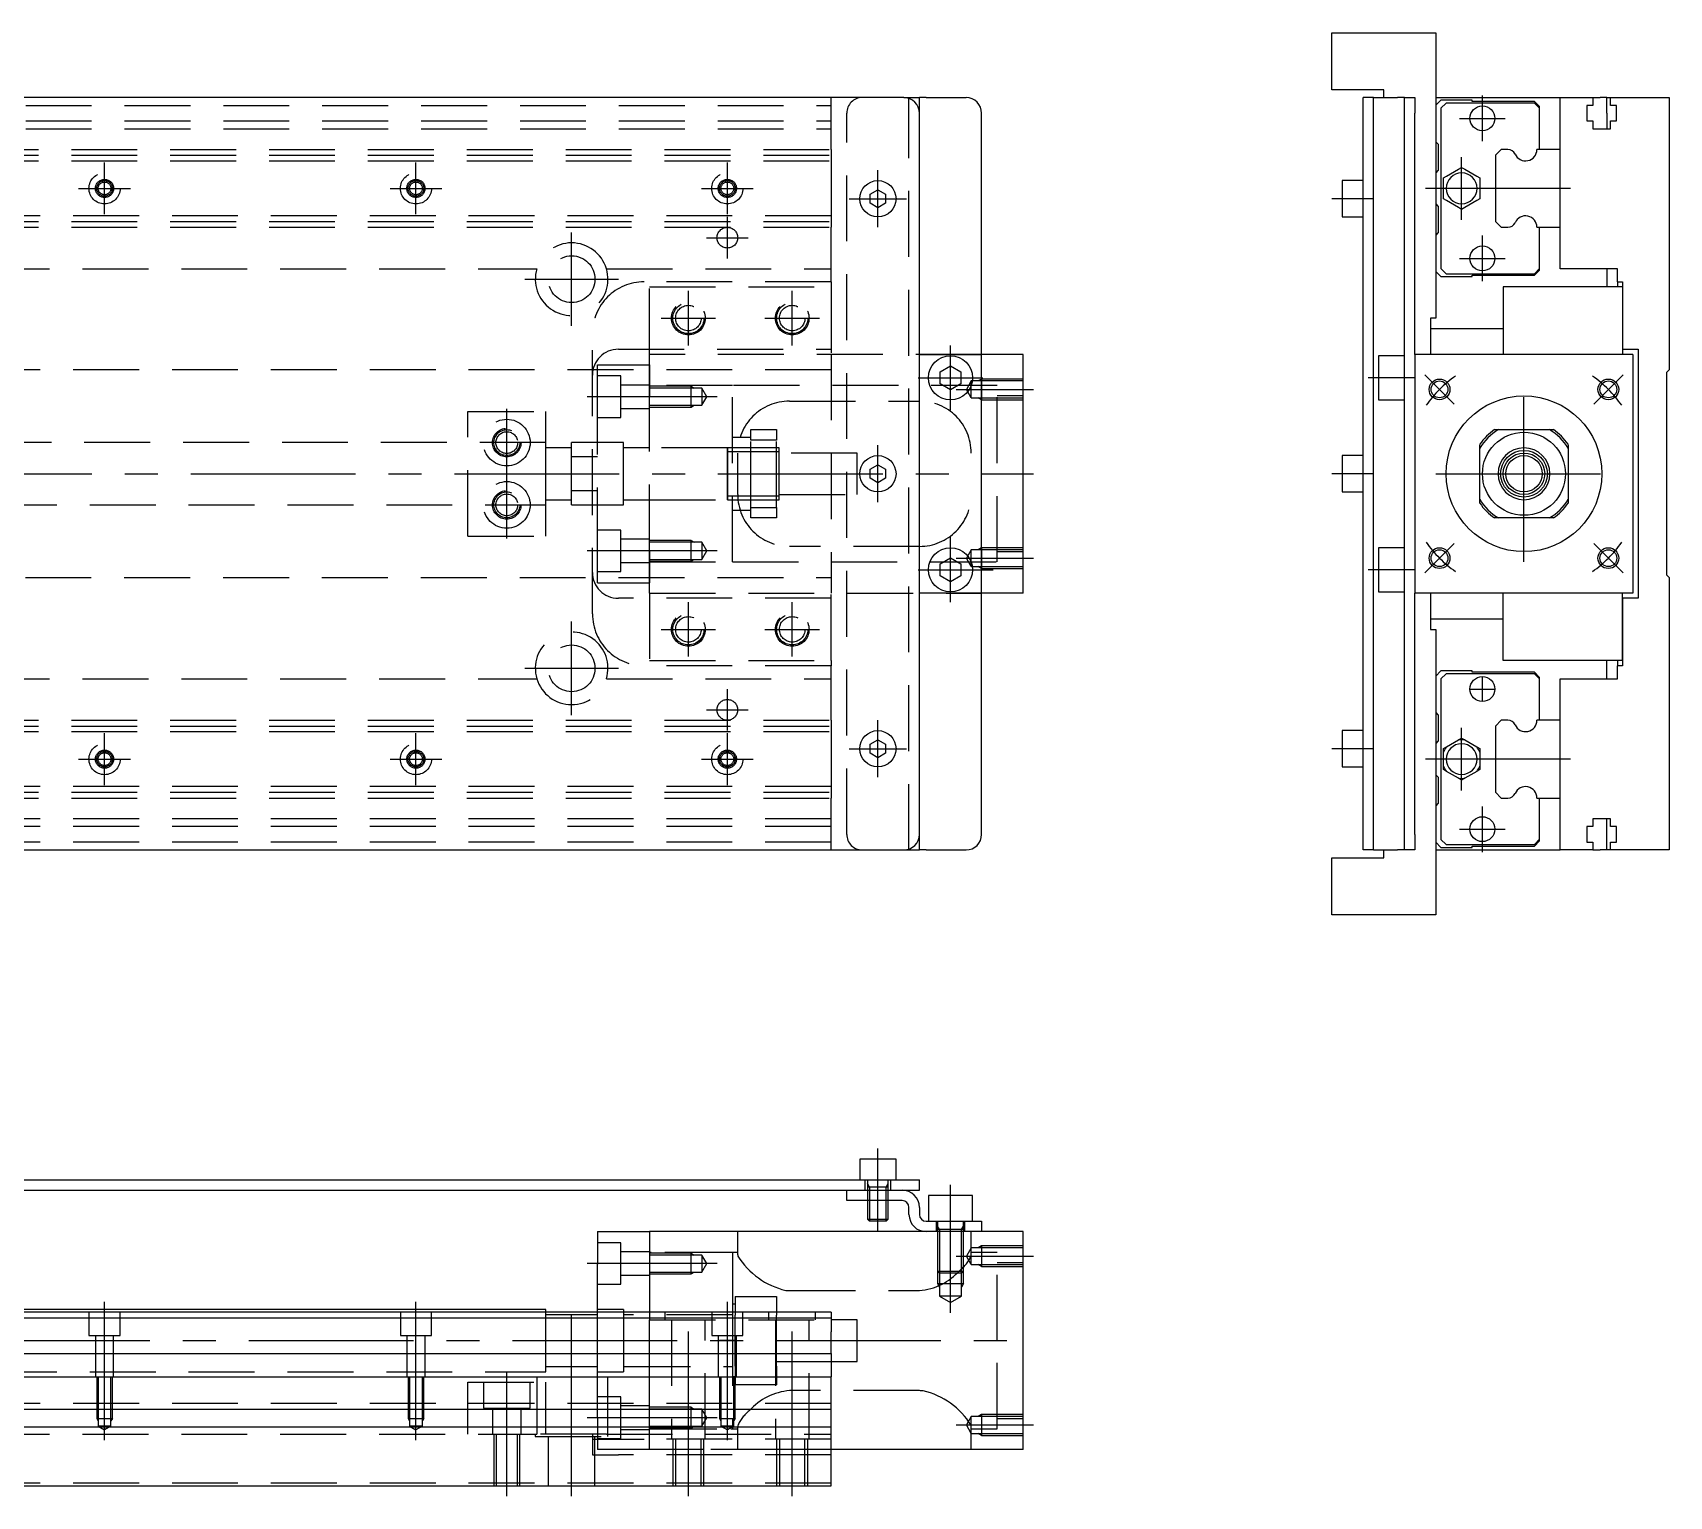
# Model space of a CAD drawing. Extents: x -94 to 621, y -24 to 282.
# Drawn here: x 306.2 to 621.5, y -2 to 280.1 of the extents above; entities that cross this region are included whole.
import ezdxf

# ---------------------------------------------------------------- set-up
doc = ezdxf.new("R2010")
doc.units = 0
doc.linetypes.add('CENTER', pattern=[50.8, 31.75, -6.35, 6.35, -6.35])
doc.linetypes.add('DASHED', pattern=[19.05, 12.7, -6.35])
doc.layers.get('0').update_dxf_attribs({"linetype": 'CONTINUOUS'})
doc.layers.add('CENTER', color=1, linetype='CENTER')

msp = doc.modelspace()

# ---------------------------------------------------------------- linework, layer by layer
at = {"color": 7, "linetype": 'CONTINUOUS'}
for p, q in [((556.49, 269.07), (556.49, 280.07)), ((556.49, 280.07), (576.49, 280.07)), ((576.49, 280.07), (576.49, 225.07)), ((566.5, 269.07), (556.49, 269.07)), ((566.5, 267.57), (566.5, 269.07)), ((474, 267.57), (-14, 267.57)), ((474, 267.57), (477, 267.57)), ((477, 264.57), (477, 267.57)), ((478.33, 267.57), (477, 267.57)), ((478.33, 267.57), (486, 267.57)), ((562.49, 264.57), (562.49, 267.57)), ((564.49, 267.57), (562.49, 267.57)), ((564.49, 264.57), (564.49, 267.57)), ((564.49, 267.57), (567.83, 267.57)), ((567.83, 267.57), (569.16, 267.57)), ((570.5, 267.57), (569.16, 267.57)), ((570.5, 264.57), (570.5, 267.57)), ((570.5, 267.57), (572.5, 267.57)), ((572.5, 267.57), (572.5, 264.57)), ((577.48, 267.07), (576.49, 266.08)), ((576.49, 267.57), (600.49, 267.57)), ((583.49, 267.07), (577.48, 267.07)), ((578.48, 266.52), (577.49, 265.53)), ((577.49, 265.53), (577.49, 234.61)), ((595.5, 266.52), (578.48, 266.52)), ((583.49, 266.82), (583.49, 267.07)), ((595.5, 266.82), (583.49, 266.82)), ((596.49, 265.82), (595.5, 266.82)), ((596.49, 265.52), (595.5, 266.52)), ((596.49, 265.52), (596.49, 265.82)), ((596.49, 257.57), (596.49, 265.52)), ((600.49, 257.57), (600.49, 267.57)), ((600.49, 267.57), (606.79, 267.57)), ((605.64, 266.07), (605.64, 263.07)), ((606.79, 266.07), (605.64, 266.07)), ((606.79, 267.57), (608.16, 267.57)), ((606.79, 267.57), (606.79, 266.07)), ((609.49, 267.57), (608.16, 267.57)), ((609.49, 264.57), (609.49, 267.57)), ((609.49, 267.57), (610.19, 267.57)), ((610.19, 266.07), (610.19, 267.57)), ((610.19, 267.57), (621.49, 267.57)), ((611.34, 266.07), (610.19, 266.07)), ((611.34, 263.07), (611.34, 266.07)), ((621.49, 267.57), (621.49, 215.07)), ((477, 125.57), (477, 264.57)), ((489, 125.57), (489, 264.57)), ((562.49, 125.57), (562.49, 264.57)), ((564.49, 125.57), (564.49, 264.57)), ((570.5, 125.57), (570.5, 264.57)), ((572.5, 218.07), (572.5, 264.57)), ((605.64, 263.07), (606.79, 263.07)), ((606.79, 263.07), (606.79, 261.57)), ((609.49, 264.57), (609.49, 261.57)), ((610.19, 263.07), (611.34, 263.07)), ((610.19, 261.57), (610.19, 263.07)), ((576.49, 259.07), (576.99, 258.57)), ((606.79, 261.57), (610.19, 261.57)), ((576.99, 258.57), (576.99, 253.57)), ((589.12, 257.57), (587.99, 256.45)), ((587.99, 256.45), (587.99, 243.69)), ((590.41, 257.57), (589.12, 257.57)), ((600.49, 257.57), (595.99, 257.57)), ((600.49, 242.57), (600.49, 257.57)), ((600.49, 242.57), (600.49, 257.57)), ((576.99, 253.57), (576.49, 253.07)), ((578, 252.09), (578.59, 252.43)), ((578.59, 252.43), (580.9, 253.76)), ((580.9, 253.76), (581.49, 254.11)), ((581.49, 254.11), (582.09, 253.76)), ((582.09, 253.76), (584.4, 252.43)), ((584.4, 252.43), (584.99, 252.09)), ((467.5, 248.94), (469, 249.8)), ((469, 249.8), (470.5, 248.94)), ((562.49, 251.57), (558.49, 251.57)), ((558.49, 251.57), (558.49, 248.07)), ((578, 251.41), (578, 252.09)), ((578, 248.73), (578, 251.41)), ((584.99, 252.09), (584.99, 251.41)), ((584.99, 251.41), (584.99, 248.73)), ((467.5, 247.2), (467.5, 248.94)), ((469, 246.34), (467.5, 247.2)), ((470.5, 247.2), (469, 246.34)), ((470.5, 248.94), (470.5, 247.2)), ((558.49, 248.07), (558.49, 244.57)), ((576.49, 247.07), (576.99, 246.57)), ((576.99, 246.57), (576.99, 241.57)), ((578, 248.05), (578, 248.73)), ((578.59, 247.71), (578, 248.05)), ((580.9, 246.38), (578.59, 247.71)), ((581.49, 246.03), (580.9, 246.38)), ((582.09, 246.38), (581.49, 246.03)), ((584.4, 247.71), (582.09, 246.38)), ((584.99, 248.05), (584.4, 247.71)), ((584.99, 248.73), (584.99, 248.05)), ((558.49, 244.57), (562.49, 244.57)), ((587.99, 243.69), (589.12, 242.57)), ((576.99, 241.57), (576.49, 241.07)), ((589.12, 242.57), (590.41, 242.57)), ((595.99, 242.57), (600.49, 242.57)), ((596.49, 234.62), (596.49, 242.57)), ((600.49, 234.57), (600.49, 242.57)), ((576.49, 234.06), (577.48, 233.07)), ((577.49, 234.61), (578.48, 233.62)), ((578.48, 233.62), (595.5, 233.62)), ((595.5, 233.62), (596.49, 234.62)), ((595.5, 233.32), (596.49, 234.32)), ((596.49, 234.32), (596.49, 234.62)), ((611.49, 234.57), (600.49, 234.57)), ((609.49, 234.57), (609.49, 231.07)), ((611.49, 232.07), (611.49, 234.57)), ((577.48, 233.07), (583.49, 233.07)), ((583.49, 233.32), (595.5, 233.32)), ((583.49, 233.07), (583.49, 233.32)), ((589.5, 231.07), (589.5, 218.07)), ((612.49, 231.07), (589.5, 231.07)), ((611.49, 232.07), (611.49, 231.07)), ((611.49, 232.07), (612.49, 232.07)), ((612.49, 232.07), (612.49, 231.07)), ((612.49, 231.07), (612.49, 219.07)), ((612.49, 231.07), (612.49, 219.07)), ((575.5, 225.07), (575.5, 218.07)), ((576.49, 225.07), (575.5, 225.07)), ((575.5, 223.07), (589.5, 223.07)), ((497, 218.07), (489, 218.07)), ((497, 172.07), (497, 218.07)), ((565.5, 217.82), (565.5, 213.57)), ((570.5, 217.82), (565.5, 217.82)), ((614.5, 218.07), (572.5, 218.07)), ((572.5, 218.07), (572.5, 172.07)), ((612.49, 219.07), (615.49, 219.07)), ((612.49, 219.07), (612.49, 218.07)), ((614.5, 218.07), (614.5, 172.07)), ((615.49, 219.07), (615.49, 171.07)), ((481, 214.72), (483, 215.88)), ((481, 212.42), (481, 214.72)), ((483, 215.88), (485, 214.72)), ((485, 214.72), (485, 212.42)), ((620.99, 214.57), (621.49, 215.07)), ((620.99, 214.57), (620.99, 175.57)), ((483, 211.26), (481, 212.42)), ((485, 212.42), (483, 211.26)), ((565.5, 213.57), (565.5, 209.32)), ((565.5, 209.32), (570.5, 209.32)), ((587.82, 203.57), (588.58, 203.57)), ((588.58, 203.57), (598.41, 203.57)), ((598.41, 203.57), (599.17, 203.57)), ((585, 199.98), (585, 200.74)), ((585, 190.16), (585, 199.98)), ((602, 200.74), (602, 199.98)), ((602, 199.98), (602, 190.16)), ((467.5, 195.94), (469, 196.8)), ((467.5, 194.2), (467.5, 195.94)), ((469, 196.8), (470.5, 195.94)), ((470.5, 195.94), (470.5, 194.2)), ((558.49, 198.57), (558.49, 195.07)), ((562.49, 198.57), (558.49, 198.57)), ((469, 193.34), (467.5, 194.2)), ((470.5, 194.2), (469, 193.34)), ((558.49, 195.07), (558.49, 191.57)), ((558.49, 191.57), (562.49, 191.57)), ((585, 189.4), (585, 190.16)), ((602, 190.16), (602, 189.4)), ((588.58, 186.57), (587.82, 186.57)), ((598.41, 186.57), (588.58, 186.57)), ((599.17, 186.57), (598.41, 186.57)), ((565.5, 180.82), (565.5, 176.57)), ((570.5, 180.82), (565.5, 180.82)), ((481, 177.72), (483, 178.88)), ((481, 175.42), (481, 177.72)), ((483, 178.88), (485, 177.72)), ((485, 177.72), (485, 175.42)), ((483, 174.26), (481, 175.42)), ((485, 175.42), (483, 174.26)), ((565.5, 176.57), (565.5, 172.32)), ((621.49, 175.07), (620.99, 175.57)), ((621.49, 175.07), (621.49, 122.57)), ((497, 172.07), (489, 172.07)), ((565.5, 172.32), (570.5, 172.32)), ((614.5, 172.07), (572.5, 172.07)), ((572.5, 125.57), (572.5, 172.07)), ((575.5, 172.07), (575.5, 165.07)), ((589.5, 159.07), (589.5, 172.07)), ((612.49, 171.07), (612.49, 159.07)), ((615.49, 171.07), (612.49, 171.07)), ((612.49, 171.07), (612.49, 172.07)), ((612.49, 159.07), (612.49, 171.07)), ((589.5, 167.07), (575.5, 167.07)), ((575.5, 165.07), (576.49, 165.07)), ((576.49, 165.07), (576.49, 110.07)), ((612.49, 159.07), (589.5, 159.07)), ((609.49, 155.57), (609.49, 159.07)), ((611.49, 159.07), (611.49, 158.07)), ((612.49, 158.07), (611.49, 158.07)), ((611.49, 155.57), (611.49, 158.07)), ((612.49, 159.07), (612.49, 158.07)), ((577.48, 157.07), (576.49, 156.08)), ((583.49, 157.07), (577.48, 157.07)), ((578.48, 156.52), (577.49, 155.53)), ((577.49, 155.53), (577.49, 124.61)), ((595.5, 156.52), (578.48, 156.52)), ((583.49, 156.82), (583.49, 157.07)), ((595.5, 156.82), (583.49, 156.82)), ((596.49, 155.82), (595.5, 156.82)), ((596.49, 155.52), (595.5, 156.52)), ((596.49, 155.52), (596.49, 155.82)), ((596.49, 147.57), (596.49, 155.52)), ((600.49, 155.57), (611.49, 155.57)), ((600.49, 147.57), (600.49, 155.57)), ((576.49, 149.07), (576.99, 148.57)), ((576.99, 148.57), (576.99, 143.57)), ((558.49, 145.57), (558.49, 142.07)), ((562.49, 145.57), (558.49, 145.57)), ((589.12, 147.57), (587.99, 146.45)), ((587.99, 146.45), (587.99, 133.69)), ((590.41, 147.57), (589.12, 147.57)), ((600.49, 147.57), (595.99, 147.57)), ((600.49, 132.57), (600.49, 147.57)), ((600.49, 132.57), (600.49, 147.57)), ((467.5, 142.94), (469, 143.8)), ((467.5, 141.2), (467.5, 142.94)), ((469, 143.8), (470.5, 142.94)), ((470.5, 142.94), (470.5, 141.2)), ((558.49, 142.07), (558.49, 138.57)), ((576.99, 143.57), (576.49, 143.07)), ((578, 142.09), (578.59, 142.43)), ((578, 141.41), (578, 142.09)), ((578.59, 142.43), (580.9, 143.76)), ((580.9, 143.76), (581.49, 144.11)), ((581.49, 144.11), (582.09, 143.76)), ((582.09, 143.76), (584.4, 142.43)), ((584.4, 142.43), (584.99, 142.09)), ((584.99, 142.09), (584.99, 141.41)), ((469, 140.34), (467.5, 141.2)), ((470.5, 141.2), (469, 140.34)), ((578, 138.73), (578, 141.41)), ((584.99, 141.41), (584.99, 138.73)), ((558.49, 138.57), (562.49, 138.57)), ((576.49, 137.07), (576.99, 136.57)), ((576.99, 136.57), (576.99, 131.57)), ((578, 138.05), (578, 138.73)), ((578.59, 137.71), (578, 138.05)), ((580.9, 136.38), (578.59, 137.71)), ((581.49, 136.03), (580.9, 136.38)), ((582.09, 136.38), (581.49, 136.03)), ((584.4, 137.71), (582.09, 136.38)), ((584.99, 138.05), (584.4, 137.71)), ((584.99, 138.73), (584.99, 138.05)), ((587.99, 133.69), (589.12, 132.57)), ((589.12, 132.57), (590.41, 132.57)), ((595.99, 132.57), (600.49, 132.57)), ((596.49, 124.62), (596.49, 132.57)), ((600.49, 122.57), (600.49, 132.57)), ((576.99, 131.57), (576.49, 131.07)), ((605.64, 127.07), (605.64, 124.07)), ((606.79, 127.07), (605.64, 127.07)), ((610.19, 128.57), (606.79, 128.57)), ((606.79, 128.57), (606.79, 127.07)), ((609.49, 125.57), (609.49, 128.57)), ((610.19, 127.07), (610.19, 128.57)), ((611.34, 127.07), (610.19, 127.07)), ((611.34, 124.07), (611.34, 127.07)), ((477, 122.57), (477, 125.57)), ((562.49, 122.57), (562.49, 125.57)), ((564.49, 122.57), (564.49, 125.57)), ((570.5, 122.57), (570.5, 125.57)), ((572.5, 125.57), (572.5, 122.57)), ((576.49, 124.06), (577.48, 123.07)), ((577.48, 123.07), (583.49, 123.07)), ((577.49, 124.61), (578.48, 123.62)), ((578.48, 123.62), (595.5, 123.62)), ((583.49, 123.32), (595.5, 123.32)), ((583.49, 123.07), (583.49, 123.32)), ((595.5, 123.62), (596.49, 124.62)), ((595.5, 123.32), (596.49, 124.32)), ((596.49, 124.32), (596.49, 124.62)), ((605.64, 124.07), (606.79, 124.07)), ((606.79, 124.07), (606.79, 122.57)), ((609.49, 122.57), (609.49, 125.57)), ((610.19, 124.07), (611.34, 124.07)), ((610.19, 122.57), (610.19, 124.07)), ((-14, 122.57), (474, 122.57)), ((474, 122.57), (477, 122.57)), ((478.33, 122.57), (477, 122.57)), ((478.33, 122.57), (486, 122.57)), ((556.49, 110.07), (556.49, 121.07)), ((556.49, 121.07), (566.5, 121.07)), ((564.49, 122.57), (562.49, 122.57)), ((564.49, 122.57), (567.83, 122.57)), ((566.5, 121.07), (566.5, 122.57)), ((567.83, 122.57), (569.16, 122.57)), ((570.5, 122.57), (569.16, 122.57)), ((572.5, 122.57), (570.5, 122.57)), ((576.49, 122.57), (600.49, 122.57)), ((606.79, 122.57), (600.49, 122.57)), ((606.79, 122.57), (608.16, 122.57)), ((609.49, 122.57), (608.16, 122.57)), ((610.19, 122.57), (609.49, 122.57)), ((621.49, 122.57), (610.19, 122.57)), ((576.49, 110.07), (556.49, 110.07)), ((472.5, 63), (465.5, 63)), ((465.5, 63), (465.5, 59)), ((472.5, 59), (472.5, 63)), ((280, 59), (474, 59)), ((280, 57), (466, 57)), ((463, 55), (463, 57)), ((466, 57), (473.67, 57)), ((466, 57), (473.67, 57)), ((473.67, 57), (474, 57)), ((474, 59), (477, 59)), ((474, 57), (477, 57)), ((477, 57), (477, 59)), ((466, 55), (463, 55)), ((473.67, 55), (466, 55)), ((467, 55), (467, 51.38)), ((471, 51.38), (471, 55)), ((475, 52.33), (475, 53.67)), ((477, 53.67), (477, 52.33)), ((487.25, 56), (478.75, 56)), ((478.75, 56), (478.75, 51)), ((487.25, 51), (487.25, 56)), ((467, 51.38), (471, 51.38)), ((467.38, 51), (467, 51.38)), ((470.62, 51), (467.38, 51)), ((470.62, 51), (471, 51.38)), ((478.33, 51), (486, 51)), ((486, 51), (489, 51)), ((489, 51), (489, 49)), ((415, 49), (415, 42.75)), ((415, 49), (415.34, 49)), ((415.34, 49), (424.66, 49)), ((424.66, 49), (425, 49)), ((425, 49), (425, 33.5)), ((478.33, 49), (425, 49)), ((486, 49), (478.33, 49)), ((489, 49), (486, 49)), ((497, 49), (489, 49)), ((497, 7), (497, 49)), ((415, 33.5), (415, 42.75)), ((405, 34), (275.5, 34)), ((460, 33.5), (275.5, 33.5)), ((275.5, 32.38), (460, 32.38)), ((405, 33.5), (405, 34)), ((460, 33.5), (460, 32.38)), ((460, 32.38), (460, 31.09)), ((460, 31.09), (460, 29.72)), ((460, 25.51), (460, 29.72)), ((275.5, 25.51), (460, 25.51)), ((460, 25.51), (460, 21)), ((0, 21), (460, 21)), ((460, 14.7), (460, 21)), ((460, 14.7), (0, 14.7)), ((460, 11.3), (460, 14.7)), ((460, 11.3), (0, 11.3)), ((460, 0), (460, 11.3)), ((497, 7), (460, 7)), ((0, 0), (460, 0))]:
    msp.add_line(p, q, dxfattribs=at)
at = {"color": 3, "linetype": 'DASHED'}
for p, q in [((0, 266.07), (460, 266.07)), ((460, 257.57), (460, 267.57)), ((475, 122.57), (475, 267.57)), ((0, 263.07), (460, 263.07)), ((463, 125.57), (463, 264.57)), ((0, 261.57), (460, 261.57)), ((275.5, 257.57), (460, 257.57)), ((275.5, 256.45), (460, 256.45)), ((460, 257.57), (460, 256.45)), ((460, 256.45), (460, 243.69)), ((275.5, 255.37), (460, 255.37)), ((460, 244.77), (275.5, 244.77)), ((275.5, 243.69), (460, 243.69)), ((460, 243.69), (460, 242.57)), ((275.5, 242.57), (460, 242.57)), ((460, 234.57), (460, 242.57)), ((296.71, 234.57), (403.29, 234.57)), ((416.71, 234.57), (460, 234.57)), ((460, 232.07), (460, 234.57)), ((460, 232.07), (424, 232.07)), ((425, 218.07), (425, 231.07)), ((425, 231.07), (460, 231.07)), ((460, 232.07), (460, 231.07)), ((460, 231.07), (460, 218.07)), ((414, 168.07), (414, 222.07)), ((419, 219.07), (460, 219.07)), ((425, 209.82), (425, 218.07)), ((489, 218.07), (425, 218.07)), ((460, 218.07), (460, 172.07)), ((477, 218.07), (489, 218.07)), ((460, 215.07), (76.14, 215.07)), ((415, 210.4), (415, 216.07)), ((415, 216.07), (425, 216.07)), ((425, 216.07), (425, 209.82)), ((419.5, 213.92), (415, 213.92)), ((419.5, 205.92), (419.5, 213.92)), ((425, 212.17), (419.5, 212.17)), ((441, 212.07), (425, 212.07)), ((431.15, 211.92), (425, 211.92)), ((431.15, 211.92), (425, 211.92)), ((431.5, 211.57), (425, 211.57)), ((433, 211.92), (431.15, 211.92)), ((433, 211.57), (431.5, 211.57)), ((433, 207.92), (433, 211.92)), ((433, 211.92), (433.61, 211.57)), ((435.1, 211.57), (433, 211.57)), ((435.1, 211.57), (435.1, 209.92)), ((436.05, 209.92), (435.1, 211.57)), ((492, 212.07), (441, 212.07)), ((441, 178.07), (441, 212.07)), ((487, 212.95), (486.06, 211.33)), ((487, 209.71), (486.06, 211.33)), ((489, 212.95), (487, 212.95)), ((487, 209.71), (487, 212.95)), ((489, 213.33), (488.34, 212.95)), ((489, 213.33), (489, 209.33)), ((497, 213.33), (489, 213.33)), ((489, 213.33), (489, 209.33)), ((497, 212.95), (489, 212.95)), ((492, 178.07), (492, 212.07)), ((415, 179.74), (415, 210.4)), ((425, 180.32), (425, 209.82)), ((425, 180.32), (425, 209.82)), ((425, 208.27), (431.5, 208.27)), ((431.5, 208.27), (433, 208.27)), ((433, 208.27), (435.1, 208.27)), ((433, 207.92), (433.61, 208.27)), ((435.1, 209.92), (435.1, 208.27)), ((435.1, 208.27), (436.05, 209.92)), ((452, 209.07), (477, 209.07)), ((487, 209.71), (489, 209.71)), ((489, 209.33), (488.34, 209.71)), ((489, 209.71), (497, 209.71)), ((489, 209.33), (497, 209.33)), ((497, 210.07), (492, 210.07)), ((390, 207.07), (405, 207.07)), ((390, 183.07), (390, 207.07)), ((405, 201.07), (405, 207.07)), ((415, 205.92), (419.5, 205.92)), ((419.5, 207.67), (425, 207.67)), ((425, 207.92), (431.15, 207.92)), ((425, 207.92), (431.15, 207.92)), ((431.15, 207.92), (433, 207.92)), ((442.46, 202.07), (441, 202.07)), ((444.5, 202.07), (442.46, 202.07)), ((444.5, 203.57), (449.5, 203.57)), ((444.5, 201.57), (444.5, 203.57)), ((449.5, 203.57), (449.5, 201.57)), ((405, 201.07), (260, 201.07)), ((405, 195.07), (405, 201.07)), ((410, 200.07), (405, 200.07)), ((410, 198.39), (410, 201.07)), ((420, 201.07), (410, 201.07)), ((420, 195.07), (420, 201.07)), ((425, 200.07), (420, 200.07)), ((440.01, 200.07), (425, 200.07)), ((441, 200.07), (440, 200.07)), ((440, 190.07), (440, 200.07)), ((440, 200.07), (440, 199.51)), ((440, 199.51), (440, 200.07)), ((440, 199.32), (440, 200.07)), ((440, 199.51), (440, 190.63)), ((441, 199.32), (440, 199.32)), ((440, 199.32), (440, 190.82)), ((442.05, 200.07), (441, 200.07)), ((442, 199.32), (441, 199.32)), ((444.5, 199.32), (442, 199.32)), ((442, 191.07), (442, 199.07)), ((444.5, 200.07), (442.05, 200.07)), ((449.5, 201.57), (444.5, 201.57)), ((444.5, 188.57), (444.5, 201.57)), ((449.5, 200.07), (444.5, 200.07)), ((449.5, 199.32), (444.5, 199.32)), ((449.5, 188.57), (449.5, 201.57)), ((450, 200.07), (449.5, 200.07)), ((450, 199.32), (449.5, 199.32)), ((450, 195.07), (450, 200.07)), ((465, 199.07), (450, 199.07)), ((465, 195.07), (465, 199.07)), ((410, 195.07), (410, 198.39)), ((410, 198.39), (415, 198.39)), ((405, 189.07), (405, 195.07)), ((410, 191.75), (410, 195.07)), ((420, 189.07), (420, 195.07)), ((450, 190.07), (450, 195.07)), ((465, 191.07), (465, 195.07)), ((405, 190.07), (410, 190.07)), ((410, 189.07), (410, 191.75)), ((415, 191.75), (410, 191.75)), ((420, 190.07), (425, 190.07)), ((425, 190.07), (440.01, 190.07)), ((440, 190.82), (441, 190.82)), ((440, 190.07), (440, 190.82)), ((440, 190.63), (440, 190.07)), ((440, 190.07), (440, 190.63)), ((440, 190.07), (441, 190.07)), ((441, 190.82), (442, 190.82)), ((441, 190.07), (442.05, 190.07)), ((442, 190.82), (444.5, 190.82)), ((442.05, 190.07), (444.5, 190.07)), ((444.5, 190.82), (449.5, 190.82)), ((444.5, 190.07), (449.5, 190.07)), ((449.5, 190.82), (450, 190.82)), ((449.5, 190.07), (450, 190.07)), ((450, 191.07), (465, 191.07)), ((260, 189.07), (405, 189.07)), ((405, 183.07), (405, 189.07)), ((410, 189.07), (420, 189.07)), ((441, 188.07), (442.46, 188.07)), ((442.46, 188.07), (444.5, 188.07)), ((444.5, 188.57), (449.5, 188.57)), ((444.5, 186.57), (444.5, 188.57)), ((449.5, 186.57), (444.5, 186.57)), ((449.5, 188.57), (449.5, 186.57)), ((390, 183.07), (405, 183.07)), ((419.5, 184.22), (415, 184.22)), ((419.5, 176.22), (419.5, 184.22)), ((425, 182.47), (419.5, 182.47)), ((431.15, 182.22), (425, 182.22)), ((431.15, 182.22), (425, 182.22)), ((431.5, 181.87), (425, 181.87)), ((425, 172.07), (425, 180.32)), ((425, 180.32), (425, 174.07)), ((433, 182.22), (431.15, 182.22)), ((433, 181.87), (431.5, 181.87)), ((433, 178.22), (433, 182.22)), ((433, 182.22), (433.61, 181.87)), ((435.1, 181.87), (433, 181.87)), ((435.1, 181.87), (435.1, 180.22)), ((436.05, 180.22), (435.1, 181.87)), ((435.1, 180.22), (435.1, 178.57)), ((435.1, 178.57), (436.05, 180.22)), ((477, 181.07), (452, 181.07)), ((487, 180.43), (486.06, 178.81)), ((489, 180.43), (487, 180.43)), ((487, 177.19), (487, 180.43)), ((489, 180.81), (488.34, 180.43)), ((489, 180.81), (489, 176.81)), ((497, 180.81), (489, 180.81)), ((489, 180.81), (489, 176.81)), ((497, 180.43), (489, 180.43)), ((492, 180.07), (497, 180.07)), ((415, 174.07), (415, 179.74)), ((419.5, 177.97), (425, 177.97)), ((425, 178.57), (431.5, 178.57)), ((425, 178.22), (431.15, 178.22)), ((425, 178.22), (431.15, 178.22)), ((425, 178.07), (441, 178.07)), ((431.15, 178.22), (433, 178.22)), ((431.5, 178.57), (433, 178.57)), ((433, 178.57), (435.1, 178.57)), ((433, 178.22), (433.61, 178.57)), ((441, 178.07), (492, 178.07)), ((487, 177.19), (486.06, 178.81)), ((487, 177.19), (489, 177.19)), ((489, 176.81), (488.34, 177.19)), ((489, 177.19), (497, 177.19)), ((489, 176.81), (497, 176.81)), ((76.14, 175.07), (460, 175.07)), ((415, 176.22), (419.5, 176.22)), ((415, 174.07), (425, 174.07)), ((460, 171.07), (419, 171.07)), ((425, 172.07), (425, 159.07)), ((425, 172.07), (489, 172.07)), ((460, 159.07), (460, 172.07)), ((489, 172.07), (477, 172.07)), ((460, 158.07), (424, 158.07)), ((425, 159.07), (460, 159.07)), ((460, 159.07), (460, 158.07)), ((460, 155.57), (460, 158.07)), ((296.71, 155.57), (403.29, 155.57)), ((416.71, 155.57), (460, 155.57)), ((460, 147.57), (460, 155.57)), ((275.5, 147.57), (460, 147.57)), ((275.5, 146.45), (460, 146.45)), ((275.5, 145.37), (460, 145.37)), ((460, 147.57), (460, 146.45)), ((460, 146.45), (460, 133.69)), ((460, 134.77), (275.5, 134.77)), ((275.5, 133.69), (460, 133.69)), ((275.5, 132.57), (460, 132.57)), ((460, 133.69), (460, 132.57)), ((460, 122.57), (460, 132.57)), ((460, 128.57), (0, 128.57)), ((460, 127.07), (0, 127.07)), ((460, 124.07), (0, 124.07)), ((466.5, 59), (466.5, 57)), ((467, 59), (467, 57.6)), ((467.38, 57.6), (467, 58.26)), ((471, 57.6), (467, 57.6)), ((471, 57.6), (467, 57.6)), ((469, 57.6), (467, 57.6)), ((467, 57.6), (467, 57.6)), ((467, 57.6), (467, 57)), ((467, 57.6), (467, 57.59)), ((467, 57), (467, 55)), ((467, 57), (467, 55)), ((467.38, 57.6), (467.38, 57)), ((467.38, 57), (467.38, 55)), ((470.62, 57.6), (471, 58.26)), ((470.62, 57), (470.62, 57.6)), ((470.62, 55), (470.62, 57)), ((471, 57.6), (471, 59)), ((471, 57), (471, 57.6)), ((471, 57.6), (471, 57.6)), ((471, 57.59), (471, 57.6)), ((471, 55), (471, 57)), ((471, 55), (471, 57)), ((471.5, 57), (471.5, 59)), ((480.25, 51), (480.25, 49)), ((480.5, 51), (480.5, 49.4)), ((485.5, 49.4), (485.5, 51)), ((485.75, 49), (485.75, 51)), ((442, 44.52), (442, 49)), ((480.9, 49.4), (480.5, 50.09)), ((483, 49.4), (480.5, 49.4)), ((485.5, 49.4), (480.5, 49.4)), ((485.5, 49.4), (480.5, 49.4)), ((480.5, 49.4), (480.5, 49)), ((480.5, 49.4), (480.5, 49.4)), ((480.5, 49.4), (480.5, 49.39)), ((480.5, 49), (480.5, 39)), ((480.9, 49.4), (480.9, 49)), ((480.9, 49), (480.9, 41)), ((485.1, 49.4), (485.5, 50.09)), ((485.1, 49), (485.1, 49.4)), ((485.1, 41), (485.1, 49)), ((485.5, 49.4), (485.5, 49.4)), ((485.5, 49.39), (485.5, 49.4)), ((485.5, 49.4), (485.5, 49.4)), ((485.5, 49), (485.5, 49.4)), ((485.5, 49.39), (485.5, 49.4)), ((485.5, 41.4), (485.5, 49)), ((487, 45.88), (487, 49)), ((419.5, 46.85), (415, 46.85)), ((419.5, 38.85), (419.5, 46.85)), ((425, 45.1), (419.5, 45.1)), ((425.3, 45), (425, 45)), ((431.15, 44.85), (425, 44.85)), ((431.15, 44.85), (425, 44.85)), ((431.5, 44.5), (425, 44.5)), ((440.66, 45), (425.3, 45)), ((440.66, 45), (425.3, 45)), ((433, 44.85), (431.15, 44.85)), ((433, 44.5), (431.5, 44.5)), ((433, 40.85), (433, 44.85)), ((433, 44.85), (433.61, 44.5)), ((435.1, 44.5), (433, 44.5)), ((435.1, 44.5), (435.1, 42.85)), ((436.05, 42.85), (435.1, 44.5)), ((442, 45), (440.66, 45)), ((441, 45), (441, 33.5)), ((442, 44.52), (442.01, 44.42)), ((442.01, 44.42), (442.03, 44.3)), ((487, 45.88), (486.06, 44.26)), ((487, 42.64), (486.06, 44.26)), ((486.99, 44.41), (487, 44.52)), ((487, 42.64), (487, 45.88)), ((489, 45.88), (487, 45.88)), ((492, 45), (487, 45)), ((489, 46.26), (488.34, 45.88)), ((497, 46.26), (489, 46.26)), ((489, 46.26), (489, 42.26)), ((497, 45.88), (489, 45.88)), ((492, 28), (492, 45)), ((425, 41.2), (431.5, 41.2)), ((431.5, 41.2), (433, 41.2)), ((433, 41.2), (435.1, 41.2)), ((433, 40.85), (433.61, 41.2)), ((435.1, 42.85), (435.1, 41.2)), ((435.1, 41.2), (436.05, 42.85)), ((480.5, 41.4), (485.5, 41.4)), ((480.5, 41.4), (480.9, 41)), ((485.1, 41), (480.9, 41)), ((480.9, 41), (480.9, 39)), ((485.1, 41), (485.5, 41.4)), ((485.1, 39), (485.1, 41)), ((485.5, 39), (485.5, 41.4)), ((487, 42.64), (489, 42.64)), ((489, 42.26), (488.34, 42.64)), ((489, 42.64), (497, 42.64)), ((489, 42.26), (497, 42.26)), ((497, 43), (492, 43)), ((415, 38.85), (419.5, 38.85)), ((419.5, 40.6), (425, 40.6)), ((425, 40.85), (431.15, 40.85)), ((425, 40.85), (431.15, 40.85)), ((431.15, 40.85), (433, 40.85)), ((480.5, 39), (485.5, 39)), ((480.5, 39), (480.9, 38.31)), ((480.9, 39), (480.9, 36.57)), ((485.5, 39), (485.1, 38.31)), ((485.1, 36.57), (485.1, 39)), ((441.5, 35), (441, 35)), ((441.5, 36.5), (441.9, 36.5)), ((441.5, 36.5), (441.5, 33.5)), ((441.9, 36.5), (449.5, 36.5)), ((448.1, 36.5), (448.5, 36.5)), ((449.5, 36.5), (449.5, 33.5)), ((451.24, 37.69), (451.49, 37.66)), ((451.49, 37.66), (451.75, 37.65)), ((451.75, 37.65), (452, 37.64)), ((452, 37.64), (477, 37.64)), ((480.9, 36.57), (483, 35.36)), ((483, 36.57), (480.9, 36.57)), ((483, 35.36), (485.1, 36.57)), ((485.1, 36.57), (483, 36.57)), ((317, 33.5), (317, 29)), ((323, 29), (323, 33.5)), ((377, 33.5), (377, 29)), ((383, 29), (383, 33.5)), ((405, 22), (405, 33.5)), ((410, 33), (405, 33)), ((410, 23), (410, 33)), ((415, 33), (410, 33)), ((420, 34), (415, 34)), ((415, 21), (415, 33.5)), ((420, 34), (420, 22)), ((420.2, 33), (420.15, 33)), ((441, 33), (420.2, 33)), ((425, 33.5), (425, 32)), ((425, 32), (460, 32)), ((425, 21), (425, 32)), ((428, 32), (428, 33.5)), ((429.25, 32), (429.25, 9)), ((435.75, 9), (435.75, 32)), ((437, 33.5), (437, 29)), ((441, 33.5), (441, 32)), ((441, 32), (441, 11)), ((441.5, 33.5), (441.5, 32.91)), ((441.5, 32), (441.5, 32.91)), ((441.5, 23.09), (441.5, 32)), ((443, 29), (443, 33.5)), ((448, 32), (448, 33.5)), ((449.25, 32), (449.25, 9)), ((449.5, 33.5), (449.5, 32.91)), ((449.5, 32), (449.5, 32.91)), ((449.5, 23.09), (449.5, 32)), ((455.75, 9), (455.75, 32)), ((455.75, 9), (455.75, 32)), ((457, 32), (457, 33.5)), ((465, 32), (460, 32)), ((465, 24), (465, 32)), ((317, 29), (323, 29)), ((318.25, 29), (318.25, 21)), ((321.75, 21), (321.75, 29)), ((377, 29), (383, 29)), ((378.25, 29), (378.25, 21)), ((381.75, 21), (381.75, 29)), ((437, 29), (443, 29)), ((438.25, 29), (438.25, 21)), ((441.75, 21), (441.75, 29)), ((440, 28), (438.5, 28)), ((438.62, 28), (438.5, 28)), ((438.5, 28), (438.5, 27.99)), ((438.5, 28), (438.5, 28)), ((440, 28), (438.62, 28)), ((441.5, 28), (440, 28)), ((441.38, 28), (440, 28)), ((441.5, 28), (441.38, 28)), ((441.5, 27.99), (441.5, 28)), ((441.5, 28), (441.5, 28)), ((492, 11), (492, 28)), ((405, 23), (410, 23)), ((410, 23), (415, 23)), ((420.15, 23), (420.2, 23)), ((420.2, 23), (441, 23)), ((441.5, 23.09), (441.5, 19.5)), ((449.5, 24), (460, 24)), ((449.5, 23.09), (449.5, 19.5)), ((460, 24), (465, 24)), ((260, 22), (405, 22)), ((318.5, 21), (318.5, 15.25)), ((318.5, 21), (318.5, 15.25)), ((318.77, 21), (318.77, 15)), ((321.23, 15), (321.23, 21)), ((321.5, 15.25), (321.5, 21)), ((321.5, 15.25), (321.5, 21)), ((378.5, 21), (378.5, 15.25)), ((378.5, 21), (378.5, 15.25)), ((378.77, 21), (378.77, 15)), ((381.23, 15), (381.23, 21)), ((381.5, 15.25), (381.5, 21)), ((381.5, 15.25), (381.5, 21)), ((390, 20), (405, 20)), ((390, 14.7), (390, 20)), ((393, 20), (393, 15)), ((402, 15), (402, 20)), ((403.29, 21), (403.29, 10)), ((405, 14.7), (405, 20)), ((415, 22), (420, 22)), ((415, 13.25), (415, 21)), ((417, 9.5), (417, 21)), ((425, 14.7), (425, 21)), ((438.25, 21), (441.75, 21)), ((438.5, 21), (438.5, 15.25)), ((438.5, 21), (438.5, 15.25)), ((438.77, 21), (438.77, 15)), ((441.5, 21), (441, 21)), ((441.23, 15), (441.23, 21)), ((441.5, 15.25), (441.5, 21)), ((441.5, 15.25), (441.5, 21)), ((449.5, 19.5), (441.5, 19.5)), ((441.9, 19.5), (441.75, 19.5)), ((448.5, 19.5), (448.1, 19.5)), ((460, 15.85), (0, 15.85)), ((419.5, 17.15), (415, 17.15)), ((419.5, 9.15), (419.5, 17.15)), ((477, 18.36), (452, 18.36)), ((477.25, 18.35), (477, 18.36)), ((477.51, 18.34), (477.25, 18.35)), ((477.76, 18.31), (477.51, 18.34)), ((318.5, 15.25), (318.5, 14.7)), ((318.5, 14.7), (318.5, 13)), ((318.5, 13), (321.5, 13)), ((318.5, 13), (318.77, 12.53)), ((318.77, 15), (318.77, 13)), ((318.77, 13), (318.77, 11.5)), ((321.23, 13), (321.23, 15)), ((321.23, 11.5), (321.23, 13)), ((321.5, 13), (321.23, 12.53)), ((321.5, 14.7), (321.5, 15.25)), ((321.5, 13), (321.5, 14.7)), ((378.5, 15.25), (378.5, 14.7)), ((378.5, 14.7), (378.5, 13)), ((378.5, 13), (381.5, 13)), ((378.5, 13), (378.77, 12.53)), ((378.77, 15), (378.77, 13)), ((378.77, 13), (378.77, 11.5)), ((381.23, 13), (381.23, 15)), ((381.23, 11.5), (381.23, 13)), ((381.5, 13), (381.23, 12.53)), ((381.5, 14.7), (381.5, 15.25)), ((381.5, 13), (381.5, 14.7)), ((390, 11.3), (390, 14.7)), ((393, 15), (402, 15)), ((394.75, 15), (394.75, 10)), ((400.25, 10), (400.25, 15)), ((405, 11.3), (405, 14.7)), ((415, 13.25), (415, 11.3)), ((425, 15.4), (419.5, 15.4)), ((431.15, 15.15), (425, 15.15)), ((431.15, 15.15), (425, 15.15)), ((431.5, 14.8), (425, 14.8)), ((425, 11.3), (425, 14.7)), ((433, 15.15), (431.15, 15.15)), ((433, 14.8), (431.5, 14.8)), ((433, 11.15), (433, 15.15)), ((433, 15.15), (433.61, 14.8)), ((435.1, 14.8), (433, 14.8)), ((435.1, 14.8), (435.1, 13.15)), ((436.05, 13.15), (435.1, 14.8)), ((435.1, 13.15), (435.1, 11.5)), ((435.1, 11.5), (436.05, 13.15)), ((438.5, 15.25), (438.5, 14.7)), ((438.5, 14.7), (438.5, 13)), ((438.5, 13), (441.5, 13)), ((438.5, 13), (438.77, 12.53)), ((438.77, 15), (438.77, 13)), ((438.77, 13), (438.77, 11.5)), ((441.23, 13), (441.23, 15)), ((441.23, 11.5), (441.23, 13)), ((441.5, 13), (441.23, 12.53)), ((441.5, 14.7), (441.5, 15.25)), ((441.5, 13), (441.5, 14.7)), ((487, 13.36), (486.06, 11.74)), ((489, 13.36), (487, 13.36)), ((487, 10.12), (487, 13.36)), ((489, 13.74), (488.34, 13.36)), ((489, 13.74), (489, 9.74)), ((497, 13.74), (489, 13.74)), ((497, 13.36), (489, 13.36)), ((492, 13), (497, 13)), ((296.71, 10), (403.29, 10)), ((321.23, 11.5), (318.77, 11.5)), ((318.77, 11.5), (320, 10.79)), ((321.23, 11.5), (320, 10.79)), ((381.23, 11.5), (378.77, 11.5)), ((378.77, 11.5), (380, 10.79)), ((381.23, 11.5), (380, 10.79)), ((390, 10), (390, 11.3)), ((395, 10), (395, 0)), ((395.43, 10), (395.43, 0)), ((399.57, 0), (399.57, 10)), ((400, 0), (400, 10)), ((403, 10), (403, 9.5)), ((403, 9.5), (417, 9.5)), ((416.71, 10), (403.29, 10)), ((405, 10), (405, 11.3)), ((405.5, 9.5), (405.5, 0)), ((414, 10), (414, 9)), ((414.5, 0), (414.5, 9.5)), ((415, 11.3), (415, 10)), ((415, 10), (415, 7)), ((416.71, 10), (460, 10)), ((419.5, 10.9), (425, 10.9)), ((425, 11.5), (431.5, 11.5)), ((425, 9), (425, 11.3)), ((425, 11.15), (431.15, 11.15)), ((425, 11.15), (431.15, 11.15)), ((425, 11), (425.3, 11)), ((425.3, 11), (440.66, 11)), ((425.3, 11), (440.66, 11)), ((431.15, 11.15), (433, 11.15)), ((431.5, 11.5), (433, 11.5)), ((433, 11.5), (435.1, 11.5)), ((433, 11.15), (433.61, 11.5)), ((441.23, 11.5), (438.77, 11.5)), ((438.77, 11.5), (440, 10.79)), ((441.23, 11.5), (440, 10.79)), ((440.66, 11), (442, 11)), ((442.01, 11.59), (442, 11.48)), ((442, 7), (442, 11.48)), ((487, 10.12), (486.06, 11.74)), ((486.99, 11.58), (486.97, 11.7)), ((487, 11.48), (486.99, 11.58)), ((487, 11), (492, 11)), ((487, 7), (487, 10.12)), ((487, 10.12), (489, 10.12)), ((489, 9.74), (488.34, 10.12)), ((489, 10.12), (497, 10.12)), ((489, 9.74), (497, 9.74)), ((414, 9), (424, 9)), ((414, 9), (414, 6)), ((415, 9.15), (419.5, 9.15)), ((415.34, 7), (415, 7)), ((424.66, 7), (415.34, 7)), ((460, 9), (424, 9)), ((425, 7), (424.66, 7)), ((425, 7), (425, 9)), ((429.5, 7), (425, 7)), ((429.5, 9), (429.5, 0)), ((435.5, 7), (429.5, 7)), ((430.04, 9), (430.04, 0)), ((434.96, 0), (434.96, 9)), ((435.5, 0), (435.5, 9)), ((449.5, 7), (435.5, 7)), ((449.5, 9), (449.5, 0)), ((455.5, 7), (449.5, 7)), ((450.04, 9), (450.04, 0)), ((454.96, 0), (454.96, 9)), ((455.5, 0), (455.5, 9)), ((460, 7), (455.5, 7)), ((414, 6), (419, 6)), ((460, 6), (419, 6)), ((460, 0.5), (77.5, 0.5))]:
    msp.add_line(p, q, dxfattribs=at)
at = {"color": 3, "linetype": 'CONTINUOUS'}
for p, q in [((467.38, 55), (467.38, 51)), ((470.62, 51), (470.62, 55))]:
    msp.add_line(p, q, dxfattribs=at)
at = {"color": 7, "linetype": 'CONTINUOUS'}
for centre, radius in [((585.49, 263.57), 2.4), ((469, 248.07), 3.5), ((585.49, 236.57), 2.4), ((483, 213.57), 4.25), ((577.23, 211.33), 1.62), ((609.76, 211.33), 1.62), ((593.5, 195.07), 15), ((593.5, 195.07), 8), ((593.5, 195.07), 4.5), ((593.5, 195.07), 4), ((469, 195.07), 3.5), ((593.5, 195.07), 3.5), ((483, 176.57), 4.25), ((577.23, 178.81), 1.62), ((609.76, 178.81), 1.62), ((585.49, 153.57), 2.4), ((469, 142.07), 3.5), ((585.49, 126.57), 2.4)]:
    msp.add_circle(centre, radius, dxfattribs=at)
at = {"color": 3, "linetype": 'DASHED'}
for centre, radius in [((320, 250.07), 3), ((380, 250.07), 3), ((440, 250.07), 3), ((320, 250.07), 1.75), ((320, 250.07), 1.5), ((320, 250.07), 1.23), ((380, 250.07), 1.75), ((380, 250.07), 1.5), ((380, 250.07), 1.23), ((440, 250.07), 1.75), ((440, 250.07), 1.5), ((440, 250.07), 1.23), ((440, 240.57), 2), ((410, 232.57), 4.5), ((432.5, 225.07), 3.25), ((432.5, 225.07), 3), ((432.5, 225.07), 2.46), ((452.5, 225.07), 3.25), ((452.5, 225.07), 3), ((452.5, 225.07), 2.46), ((397.5, 201.07), 4.5), ((397.5, 201.07), 2.75), ((397.5, 201.07), 2.5), ((397.5, 201.07), 2.1), ((397.5, 189.07), 4.5), ((397.5, 189.07), 2.75), ((397.5, 189.07), 2.5), ((397.5, 189.07), 2.1), ((432.5, 165.07), 3.25), ((432.5, 165.07), 3), ((432.5, 165.07), 2.46), ((452.5, 165.07), 3.25), ((452.5, 165.07), 3), ((452.5, 165.07), 2.46), ((410, 157.57), 4.5), ((440, 149.57), 2), ((320, 140.07), 3), ((380, 140.07), 3), ((440, 140.07), 3), ((320, 140.07), 1.75), ((320, 140.07), 1.5), ((320, 140.07), 1.23), ((380, 140.07), 1.75), ((380, 140.07), 1.5), ((380, 140.07), 1.23), ((440, 140.07), 1.75), ((440, 140.07), 1.5), ((440, 140.07), 1.23)]:
    msp.add_circle(centre, radius, dxfattribs=at)
at = {"color": 3, "linetype": 'CONTINUOUS'}
for centre in [(577.23, 211.33), (609.76, 211.33), (577.23, 178.81), (609.76, 178.81)]:
    msp.add_circle(centre, 2, dxfattribs=at)
at = {"color": 3, "linetype": 'DASHED'}
for centre, radius, start, end in [((466, 264.57), 3, 90, 180), ((410, 232.57), 7, 16.6015, 163.3985), ((410, 232.57), 7, 163.3985, 16.6015), ((424, 222.07), 10, 90, 180), ((419, 214.07), 5, 90, 180), ((452, 199.07), 10, 90, 180), ((477, 199.07), 10, 0, 90), ((452, 191.07), 10, 180, 270), ((477, 191.07), 10, 270, 0), ((419, 176.07), 5, 180, 270), ((424, 168.07), 10, 180, 270), ((410, 157.57), 7, 343.3985, 196.6015), ((410, 157.57), 7, 196.6015, 343.3985), ((466, 125.57), 3, 180, 270), ((454.57, 52.03), 14.72, 211.6407, 256.9386), ((480.48, 47.13), 7.06, 307.4635, 337.3158), ((476.02, 49.32), 11.72, 274.803, 318.3256), ((420.15, 33.15), 0.15, 180, 270), ((420.15, 22.85), 0.15, 90, 180), ((452.98, 6.68), 11.72, 94.803, 138.3256), ((474.43, 3.97), 14.72, 31.6407, 76.9386), ((448.52, 8.87), 7.06, 127.4635, 157.3158)]:
    msp.add_arc(centre, radius, start, end, dxfattribs=at)
at = {"color": 7, "linetype": 'CONTINUOUS'}
for centre, radius, start, end in [((474, 264.57), 3, 0, 90), ((486, 264.57), 3, 0, 90), ((590.41, 256.07), 1.5, 23.9165, 90), ((593.79, 257.57), 2.2, 203.9165, 0), ((581.49, 250.07), 2.97, 90, 0), ((581.49, 250.07), 2.97, 0, 90), ((590.41, 244.07), 1.5, 270, 336.0835), ((593.79, 242.57), 2.2, 0, 156.0835), ((593.5, 195.07), 10.22, 123.7066, 146.2934), ((593.5, 195.07), 9.82, 120.0277, 149.9723), ((593.5, 195.07), 9.82, 30.0277, 59.9723), ((593.5, 195.07), 10.22, 33.7066, 56.2934), ((593.5, 195.07), 5, 180, 90), ((593.5, 195.07), 5, 90, 180), ((593.5, 195.07), 5, 180, 90), ((593.5, 195.07), 5, 90, 180), ((593.5, 195.07), 9.82, 210.0277, 239.9723), ((593.5, 195.07), 10.22, 213.7066, 236.2934), ((593.5, 195.07), 9.82, 300.0277, 329.9723), ((593.5, 195.07), 10.22, 303.7066, 326.2934), ((590.41, 146.07), 1.5, 23.9165, 90), ((593.79, 147.57), 2.2, 203.9165, 0), ((581.49, 140.07), 3.74, 140.9121, 159.0879), ((581.49, 140.07), 2.97, 90, 0), ((581.49, 140.07), 3.74, 80.9121, 99.0879), ((581.49, 140.07), 2.97, 0, 90), ((581.49, 140.07), 3.74, 20.9121, 39.0879), ((581.49, 140.07), 3.74, 200.9121, 219.0879), ((581.49, 140.07), 3.74, 260.9121, 279.0879), ((581.49, 140.07), 3.74, 320.9121, 339.0879), ((590.41, 134.07), 1.5, 270, 336.0835), ((593.79, 132.57), 2.2, 360, 156.0835), ((474, 125.57), 3, 270, 0), ((486, 125.57), 3, 270, 0), ((473.67, 53.67), 3.33, 0, 90), ((473.67, 53.67), 1.33, 0, 90), ((478.33, 52.33), 3.33, 180, 270), ((478.33, 52.33), 1.33, 180, 270)]:
    msp.add_arc(centre, radius, start, end, dxfattribs=at)
at = {"layer": 'CENTER', "color": 1, "linetype": 'CENTER'}
for p, q in [((585.49, 259.17), (585.49, 267.97)), ((581.09, 263.57), (589.89, 263.57)), ((581.49, 244.03), (581.49, 256.11)), ((320, 245.07), (320, 255.07)), ((380, 245.07), (380, 255.07)), ((440, 245.07), (440, 255.07)), ((469, 242.57), (469, 253.57)), ((315, 250.07), (325, 250.07)), ((375, 250.07), (385, 250.07)), ((435, 250.07), (445, 250.07)), ((602.49, 250.07), (574.5, 250.07)), ((463.5, 248.07), (474.5, 248.07)), ((564.49, 248.07), (556.49, 248.07)), ((440, 236.57), (440, 244.57)), ((410, 223.57), (410, 241.57)), ((436, 240.57), (444, 240.57)), ((585.49, 232.17), (585.49, 240.97)), ((581.09, 236.57), (589.89, 236.57)), ((401, 232.57), (419, 232.57)), ((432.5, 219.82), (432.5, 230.32)), ((452.5, 219.82), (452.5, 230.32)), ((427.25, 225.07), (437.75, 225.07)), ((447.25, 225.07), (457.75, 225.07)), ((483, 207.32), (483, 219.82)), ((476.75, 213.57), (489.25, 213.57)), ((484.06, 211.33), (499, 211.33)), ((572.5, 213.57), (563.5, 213.57)), ((580.06, 208.51), (574.4, 214.16)), ((593.5, 178.07), (593.5, 212.07)), ((612.59, 214.16), (606.93, 208.51)), ((438.05, 209.92), (413, 209.92)), ((397.5, 182.57), (397.5, 207.57)), ((469, 189.57), (469, 200.57)), ((-19, 195.07), (499, 195.07)), ((564.49, 195.07), (556.49, 195.07)), ((576.49, 195.07), (610.5, 195.07)), ((438.05, 180.22), (413, 180.22)), ((483, 170.32), (483, 182.82)), ((580.06, 181.63), (574.4, 175.98)), ((606.93, 181.63), (612.59, 175.98)), ((484.06, 178.81), (499, 178.81)), ((476.75, 176.57), (491.25, 176.57)), ((572.5, 176.57), (563.5, 176.57)), ((432.5, 159.82), (432.5, 170.32)), ((452.5, 159.82), (452.5, 170.32)), ((410, 148.57), (410, 166.57)), ((427.25, 165.07), (437.75, 165.07)), ((447.25, 165.07), (457.75, 165.07)), ((401, 157.57), (419, 157.57)), ((585.49, 151.17), (585.49, 155.97)), ((440, 145.57), (440, 153.57)), ((583.09, 153.57), (587.89, 153.57)), ((436, 149.57), (444, 149.57)), ((320, 135.07), (320, 145.07)), ((380, 135.07), (380, 145.07)), ((440, 135.07), (440, 145.07)), ((469, 136.57), (469, 147.57)), ((581.49, 134.03), (581.49, 146.11)), ((463.5, 142.07), (474.5, 142.07)), ((564.49, 142.07), (556.49, 142.07)), ((315, 140.07), (325, 140.07)), ((375, 140.07), (385, 140.07)), ((435, 140.07), (445, 140.07)), ((602.49, 140.07), (574.5, 140.07)), ((585.49, 122.17), (585.49, 130.97)), ((581.09, 126.57), (589.89, 126.57)), ((469, 49), (469, 65)), ((483, 33.36), (483, 58)), ((484.06, 44.26), (499, 44.26)), ((438.05, 42.85), (413, 42.85)), ((320, 8.79), (320, 35.5)), ((380, 8.79), (380, 35.5)), ((432.5, -2), (432.5, 35.5)), ((440, 8.79), (440, 35.5)), ((452.5, -2), (452.5, 35.5)), ((43, 28), (499, 28)), ((410, -2), (410, 23)), ((397.5, -2), (397.5, 22)), ((438.05, 13.15), (413, 13.15)), ((484.06, 11.74), (499, 11.74))]:
    msp.add_line(p, q, dxfattribs=at)
for start, end in [(125.0339, 144.9661), (35.0339, 54.9661), (215.0339, 234.9661), (305.0339, 324.9661)]:
    msp.add_arc((593.5, 195.07), 23, start, end, dxfattribs=at)

doc.saveas('drawing.dxf')
